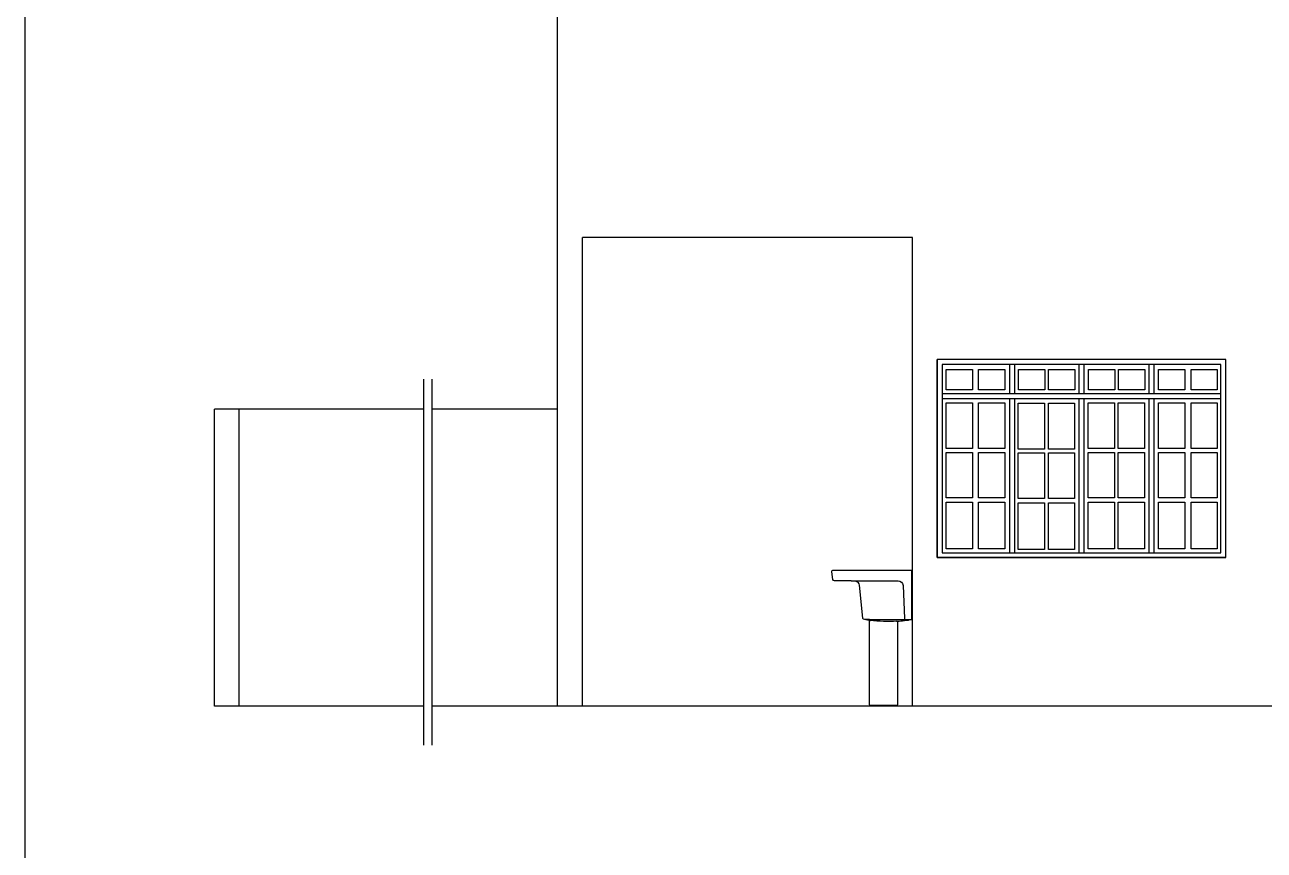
# Model space of a CAD drawing. Extents: x 3.3 to 78.4, y -0.4 to 40.7.
# Drawn here: x 38.02 to 45.53, y 30.19 to 35.19 of the extents above; entities that cross this region are included whole.
import ezdxf

# ---------------------------------------------------------------- set-up
doc = ezdxf.new("R2010")
doc.units = 0
doc.header["$MEASUREMENT"] = 0
for name, color, linetype in [('1', 1, 'CONTINUOUS'), ('ALVENARIA', 7, 'CONTINUOUS'), ('ESQUADRIAS', 2, 'CONTINUOUS')]:
    doc.layers.add(name, color=color, linetype=linetype)

# ---------------------------------------------------------------- blocks, each defined once
blk = doc.blocks.new('TANQUE-L')
at = {"layer": '1'}
for q in [(0, 0.52), (0.286, 0.52)]:
    blk.add_line((0.255, 0.52), q, dxfattribs=at)
for points in [[(0.2494, 0.5146, 0.010755), (0.286, 0.52, 0.383059), (0.2959, 0.529), (0.3151, 0.7278, -0.340388), (0.336, 0.7501), (0.366, 0.755), (0.4673, 0.755, 0.374466), (0.4772, 0.7636), (0.4834, 0.8086, 0.455111), (0.4735, 0.82), (0, 0.82), (0, 0.52, 0.05825), (0.0866, 0.5083)], [(0.366, 0.755), (0.0816, 0.755, 0.400579), (0.0517, 0.7264), (0.0423, 0.5257, -0.400579), (0.0363, 0.52)], [(0.0903, 0.5096, 0.432354), (0.085, 0.5046), (0.085, 0.005, 0.414214), (0.09, 0), (0.25, 0, 0.414214), (0.255, 0.005), (0.255, 0.5096, 0.45087), (0.2494, 0.5146)], [(0.0903, 0.5096, 0.046295), (0.2494, 0.5146, 0.046295)]]:
    blk.add_lwpolyline(points, format="xyb", dxfattribs=at)

msp = doc.modelspace()

# ---------------------------------------------------------------- linework, layer by layer
at = {"layer": '1'}
for p, q in [((40.4375, 33.0468), (40.4375, 30.8296)), ((40.4875, 33.0468), (40.4875, 30.8296)), ((40.4375, 32.8653), (39.3201, 32.8653)), ((41.2496, 32.8653), (40.4875, 32.8653))]:
    msp.add_line(p, q, dxfattribs=at)
at = {"layer": 'ALVENARIA'}
for p, q in [((38.02, 39.8976), (38.02, -0.051)), ((41.2496, 31.0653), (41.2496, 37.2902)), ((41.3996, 31.0653), (41.3996, 33.9053)), ((43.3996, 33.9053), (41.3996, 33.9053)), ((43.3996, 31.0653), (43.3996, 33.9053)), ((43.5496, 31.9653), (43.5496, 33.1653)), ((39.1701, 31.0653), (39.1701, 32.8653)), ((39.3201, 32.8653), (39.1701, 32.8653)), ((39.3201, 31.0653), (39.3201, 32.8653)), ((40.4375, 31.0653), (39.1701, 31.0653)), ((54.7237, 31.0653), (40.4875, 31.0653))]:
    msp.add_line(p, q, dxfattribs=at)
at = {"layer": 'ESQUADRIAS', "color": 3}
for p, q in [((43.5496, 33.1653), (43.5496, 31.9653)), ((45.2996, 33.1653), (43.5496, 33.1653)), ((45.2996, 31.9653), (45.2996, 33.1653)), ((45.2996, 31.9653), (43.5496, 31.9653)), ((43.5496, 31.9653), (45.2996, 31.9653))]:
    msp.add_line(p, q, dxfattribs=at)
at = {"layer": 'ESQUADRIAS'}
for p, q in [((43.5795, 33.1353), (43.5795, 31.9953)), ((45.2696, 33.1353), (43.5795, 33.1353)), ((43.9889, 33.1353), (43.9889, 32.9591)), ((44.0189, 33.1353), (44.0189, 32.9591)), ((44.4082, 33.1353), (44.4082, 32.9591)), ((44.4382, 33.1353), (44.4382, 32.9591)), ((44.8324, 33.1353), (44.8324, 32.9591)), ((44.8624, 33.1353), (44.8624, 32.9591)), ((45.2696, 31.9953), (45.2696, 33.1353)), ((45.2696, 32.9588), (43.5788, 32.9588)), ((45.2696, 32.9278), (43.5788, 32.9278)), ((43.9889, 32.9278), (43.9889, 31.9953)), ((44.0189, 32.9278), (44.0189, 31.9953)), ((44.4082, 32.9278), (44.4082, 31.9953)), ((44.4382, 32.9278), (44.4382, 31.9953)), ((44.8324, 32.9278), (44.8324, 31.9953)), ((44.8624, 32.9278), (44.8624, 31.9953)), ((43.5795, 31.9953), (45.2696, 31.9953))]:
    msp.add_line(p, q, dxfattribs=at)
at = {"layer": 'ESQUADRIAS', "color": 1}
for p, q in [((43.6045, 33.1047), (43.7633, 33.1047)), ((43.6045, 32.9822), (43.6045, 33.1047)), ((43.7633, 33.1047), (43.7633, 32.9822)), ((43.8009, 33.1047), (43.9597, 33.1047)), ((43.8009, 32.9822), (43.8009, 33.1047)), ((43.9597, 33.1047), (43.9597, 32.9822)), ((44.0431, 33.1047), (44.2019, 33.1047)), ((44.0431, 32.9822), (44.0431, 33.1047)), ((44.2019, 33.1047), (44.2019, 32.9822)), ((44.2256, 33.1047), (44.3844, 33.1047)), ((44.2256, 32.9822), (44.2256, 33.1047)), ((44.3844, 33.1047), (44.3844, 32.9822)), ((44.4676, 33.1047), (44.6264, 33.1047)), ((44.4676, 32.9822), (44.4676, 33.1047)), ((44.6264, 33.1047), (44.6264, 32.9822)), ((44.65, 33.1047), (44.8088, 33.1047)), ((44.65, 32.9822), (44.65, 33.1047)), ((44.8088, 33.1047), (44.8088, 32.9822)), ((44.8924, 33.1047), (45.0512, 33.1047)), ((44.8924, 32.9822), (44.8924, 33.1047)), ((45.0512, 33.1047), (45.0512, 32.9822)), ((45.0888, 32.9822), (45.0888, 33.1047)), ((45.0888, 33.1047), (45.2476, 33.1047)), ((45.2476, 33.1047), (45.2476, 32.9822)), ((43.7633, 32.9822), (43.6045, 32.9822)), ((43.9597, 32.9822), (43.8009, 32.9822)), ((44.2019, 32.9822), (44.0431, 32.9822)), ((44.3844, 32.9822), (44.2256, 32.9822)), ((44.6264, 32.9822), (44.4676, 32.9822)), ((44.8088, 32.9822), (44.65, 32.9822)), ((45.0512, 32.9822), (44.8924, 32.9822)), ((45.2476, 32.9822), (45.0888, 32.9822)), ((43.6046, 32.6261), (43.6046, 32.9037)), ((43.6046, 32.9037), (43.7634, 32.9037)), ((43.7634, 32.9037), (43.7634, 32.6261)), ((43.801, 32.9037), (43.9597, 32.9037)), ((43.801, 32.6261), (43.801, 32.9037)), ((43.9597, 32.9037), (43.9597, 32.6261)), ((44.4654, 32.6261), (44.4654, 32.9037)), ((44.4654, 32.9037), (44.6242, 32.9037)), ((44.6242, 32.9037), (44.6242, 32.6261)), ((44.6478, 32.6261), (44.6478, 32.9037)), ((44.6478, 32.9037), (44.8066, 32.9037)), ((44.8066, 32.9037), (44.8066, 32.6261)), ((44.8925, 32.6261), (44.8925, 32.9037)), ((44.8925, 32.9037), (45.0513, 32.9037)), ((45.0513, 32.9037), (45.0513, 32.6261)), ((45.0889, 32.6261), (45.0889, 32.9037)), ((45.0889, 32.9037), (45.2477, 32.9037)), ((45.2477, 32.9037), (45.2477, 32.6261)), ((44.0417, 32.6234), (44.0417, 32.9009)), ((44.0417, 32.9009), (44.2005, 32.9009)), ((44.2005, 32.9009), (44.2005, 32.6234)), ((44.2241, 32.6234), (44.2241, 32.9009)), ((44.2241, 32.9009), (44.3829, 32.9009)), ((44.3829, 32.9009), (44.3829, 32.6234)), ((43.7634, 32.6261), (43.6046, 32.6261)), ((43.9597, 32.6261), (43.801, 32.6261)), ((44.2005, 32.6234), (44.0417, 32.6234)), ((44.3829, 32.6234), (44.2241, 32.6234)), ((44.6242, 32.6261), (44.4654, 32.6261)), ((44.8066, 32.6261), (44.6478, 32.6261)), ((45.0513, 32.6261), (44.8925, 32.6261)), ((45.2477, 32.6261), (45.0889, 32.6261)), ((43.6046, 32.6028), (43.7634, 32.6028)), ((43.6046, 32.3272), (43.6046, 32.6028)), ((43.7634, 32.6028), (43.7634, 32.3272)), ((43.801, 32.6028), (43.9597, 32.6028)), ((43.801, 32.3272), (43.801, 32.6028)), ((43.9597, 32.6028), (43.9597, 32.3272)), ((44.0417, 32.3244), (44.0417, 32.6)), ((44.0417, 32.6), (44.2005, 32.6)), ((44.2005, 32.6), (44.2005, 32.3244)), ((44.2241, 32.6), (44.3829, 32.6)), ((44.2241, 32.3244), (44.2241, 32.6)), ((44.3829, 32.6), (44.3829, 32.3244)), ((44.4654, 32.6028), (44.6242, 32.6028)), ((44.4654, 32.3272), (44.4654, 32.6028)), ((44.6242, 32.6028), (44.6242, 32.3272)), ((44.6478, 32.6028), (44.8066, 32.6028)), ((44.6478, 32.3272), (44.6478, 32.6028)), ((44.8066, 32.6028), (44.8066, 32.3272)), ((44.8925, 32.6028), (45.0513, 32.6028)), ((44.8925, 32.3272), (44.8925, 32.6028)), ((45.0513, 32.6028), (45.0513, 32.3272)), ((45.0889, 32.3272), (45.0889, 32.6028)), ((45.0889, 32.6028), (45.2477, 32.6028)), ((45.2477, 32.6028), (45.2477, 32.3272)), ((43.7634, 32.3272), (43.6046, 32.3272)), ((43.9597, 32.3272), (43.801, 32.3272)), ((44.2005, 32.3244), (44.0417, 32.3244)), ((44.3829, 32.3244), (44.2241, 32.3244)), ((44.6242, 32.3272), (44.4654, 32.3272)), ((44.8066, 32.3272), (44.6478, 32.3272)), ((45.0513, 32.3272), (44.8925, 32.3272)), ((45.2477, 32.3272), (45.0889, 32.3272)), ((43.6046, 32.0184), (43.6046, 32.3011)), ((43.6046, 32.3011), (43.7634, 32.3011)), ((43.7634, 32.3011), (43.7634, 32.0184)), ((43.801, 32.0184), (43.801, 32.3011)), ((43.801, 32.3011), (43.9597, 32.3011)), ((43.9597, 32.3011), (43.9597, 32.0184)), ((44.0417, 32.0156), (44.0417, 32.2983)), ((44.0417, 32.2983), (44.2005, 32.2983)), ((44.2005, 32.2983), (44.2005, 32.0156)), ((44.2241, 32.0156), (44.2241, 32.2983)), ((44.2241, 32.2983), (44.3829, 32.2983)), ((44.3829, 32.2983), (44.3829, 32.0156)), ((44.4654, 32.0184), (44.4654, 32.3011)), ((44.4654, 32.3011), (44.6242, 32.3011)), ((44.6242, 32.3011), (44.6242, 32.0184)), ((44.6478, 32.0184), (44.6478, 32.3011)), ((44.6478, 32.3011), (44.8066, 32.3011)), ((44.8066, 32.3011), (44.8066, 32.0184)), ((44.8925, 32.0184), (44.8925, 32.3011)), ((44.8925, 32.3011), (45.0513, 32.3011)), ((45.0513, 32.3011), (45.0513, 32.0184)), ((45.0889, 32.0184), (45.0889, 32.3011)), ((45.0889, 32.3011), (45.2477, 32.3011)), ((45.2477, 32.3011), (45.2477, 32.0184)), ((43.7634, 32.0184), (43.6046, 32.0184)), ((43.9597, 32.0183), (43.8009, 32.0183)), ((44.2005, 32.0156), (44.0417, 32.0156)), ((44.3829, 32.0156), (44.2241, 32.0156)), ((44.6242, 32.0184), (44.4654, 32.0184)), ((44.8066, 32.0184), (44.6478, 32.0184)), ((45.0513, 32.0184), (44.8925, 32.0184)), ((45.2477, 32.0184), (45.0889, 32.0184))]:
    msp.add_line(p, q, dxfattribs=at)

# ---------------------------------------------------------------- block references
at = {"layer": 'ALVENARIA', "xscale": -1}
msp.add_blockref('TANQUE-L', (43.3947, 31.0701), dxfattribs=at)

doc.saveas('drawing.dxf')
